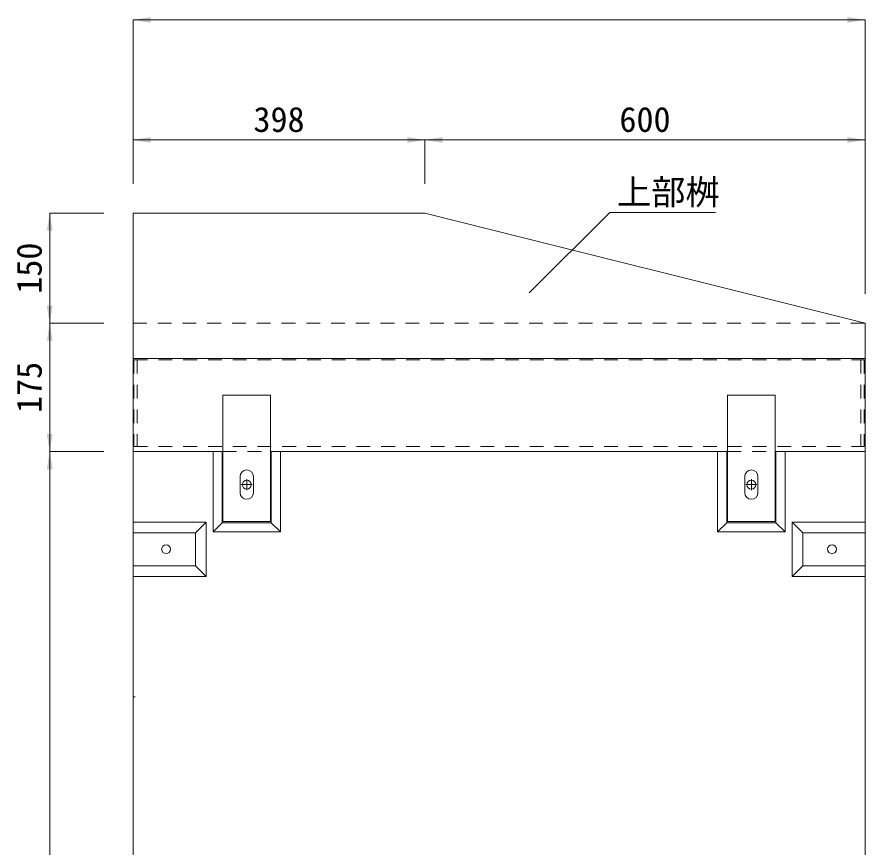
# Model space of a CAD drawing. Units: millimetres at full size. Extents: x 95 to 26200, y 7460 to 13400.
# Drawn here: x 10837 to 11993, y 11077 to 12209 of the extents above; entities that cross this region are included whole.
import ezdxf
from ezdxf.enums import TextEntityAlignment as Align

# ---------------------------------------------------------------- set-up
doc = ezdxf.new("R2010")
doc.units = ezdxf.units.MM
doc.header["$LTSCALE"] = 25
doc.linetypes.add('USER1', pattern=[1.35, 0.75, -0.6])
doc.linetypes.add('USER3', pattern=[1.35, 0.75, -0.6])
for name, color, linetype, lineweight in [('インサート', 3, 'USER1', 5), ('プレート', 3, 'Continuous', 9), ('寸法線', 7, 'Continuous', 13), ('引出線', 4, 'Continuous', 9), ('本体', 2, 'Continuous', 20), ('補助線', 8, 'Continuous', 20), ('ｸﾞﾚｰﾁﾝｸﾞ', 7, 'USER1', 9)]:
    doc.layers.add(name, color=color, linetype=linetype, lineweight=lineweight)
doc.styles.add('ＭＳ ゴシック', font='')
doc.styles.get('ＭＳ ゴシック').set_extended_font_data('MS Gothic')

# ---------------------------------------------------------------- blocks, each defined once
blk = doc.blocks.new('filled_arrow')
at = {"color": 0, "linetype": 'Continuous', "lineweight": -2}
blk.add_solid([(7.5, 1.25), (0, 0), (7.5, -1.25)], dxfattribs=at)

msp = doc.modelspace()

# ---------------------------------------------------------------- linework, layer by layer
at = {"layer": 'インサート', "linetype": 'Continuous', "lineweight": 9}
for centre in [(11150.2, 11571.22), (11838.2, 11571.22)]:
    msp.add_circle(centre, 6, dxfattribs=at)
at = {"layer": 'インサート', "linetype": 'Continuous', "lineweight": 20}
for centre in [(11040.2, 11483.22), (11948.2, 11483.22)]:
    msp.add_circle(centre, 6, dxfattribs=at)
at = {"layer": 'プレート'}
for p, q in [((11117.7, 11693.22), (11182.7, 11693.22)), ((11805.7, 11693.22), (11870.7, 11693.22)), ((11805.7, 11693.22), (11805.7, 11521.22)), ((11870.7, 11693.22), (11870.7, 11521.22)), ((11141.2, 11582.22), (11141.2, 11560.22)), ((11159.2, 11582.22), (11159.2, 11560.22)), ((11829.2, 11582.22), (11829.2, 11560.22)), ((11847.2, 11582.22), (11847.2, 11560.22)), ((11117.7, 11521.22), (11182.7, 11521.22)), ((11805.7, 11521.22), (11870.7, 11521.22))]:
    msp.add_line(p, q, dxfattribs=at)
at = {"layer": 'プレート', "lineweight": 20}
for p, q in [((11117.7, 11693.22), (11117.7, 11521.22)), ((11182.7, 11693.22), (11182.7, 11521.22))]:
    msp.add_line(p, q, dxfattribs=at)
at = {"layer": 'プレート'}
for centre, start, end in [((11150.2, 11582.22), 0, 180), ((11838.2, 11582.22), 0, 180), ((11150.2, 11560.22), 180, 0), ((11838.2, 11560.22), 180, 0)]:
    msp.add_arc(centre, 9, start, end, dxfattribs=at)
at = {"layer": '寸法線'}
for p, q in [((10995.2, 12204.56), (11993.2, 12204.56)), ((10995.2, 11981.22), (10995.2, 12204.56)), ((11993.2, 11943.9), (11993.2, 12204.56)), ((10995.2, 12040.96), (11393.2, 12040.96)), ((10995.2, 11981.22), (10995.2, 12040.96)), ((11393.2, 11981.22), (11393.2, 12040.96)), ((11393.2, 12040.96), (11993.2, 12040.96)), ((11393.2, 11981.22), (11393.2, 12040.96)), ((11993.2, 11831.22), (11993.2, 12040.96)), ((10881.58, 11941.22), (10881.58, 11791.22)), ((10955.2, 11941.22), (10881.58, 11941.22)), ((10881.58, 11791.22), (10881.58, 11616.22)), ((10955.2, 11791.22), (10881.58, 11791.22)), ((10955.2, 11791.22), (10881.58, 11791.22)), ((10955.2, 11616.22), (10881.58, 11616.22)), ((10881.58, 11616.22), (10881.58, 10166.22)), ((10955.2, 11616.22), (10881.58, 11616.22))]:
    msp.add_line(p, q, dxfattribs=at)
at = {"layer": '引出線'}
msp.add_lwpolyline([(11535.4, 11832.42), (11645.04, 11942.05), (11789.53, 11942.05)], dxfattribs=at)
at = {"layer": '本体'}
for p, q in [((10995.2, 11941.22), (10995.2, 10166.22)), ((10995.2, 11941.22), (11393.2, 11941.22)), ((11393.2, 11941.22), (11993.2, 11791.22)), ((11993.2, 11791.22), (11993.2, 10166.22)), ((10995.2, 11743.22), (11993.2, 11743.22)), ((10995.2, 11616.22), (11117.7, 11616.22)), ((11182.7, 11616.22), (11805.7, 11616.22)), ((11870.7, 11616.22), (11993.2, 11616.22))]:
    msp.add_line(p, q, dxfattribs=at)
at = {"layer": '本体', "linetype": 'USER1', "lineweight": 9}
msp.add_line((10995.2, 11791.22), (11993.2, 11791.22), dxfattribs=at)
at = {"layer": '本体', "lineweight": 9}
for p, q in [((11104.2, 11616.22), (11104.2, 11506.72)), ((11116.7, 11616.22), (11116.7, 11519.22)), ((11183.7, 11616.22), (11183.7, 11519.22)), ((11196.2, 11616.22), (11196.2, 11506.72)), ((11792.2, 11616.22), (11792.2, 11506.72)), ((11804.7, 11616.22), (11804.7, 11519.22)), ((11871.7, 11616.22), (11871.7, 11519.22)), ((11884.2, 11616.22), (11884.2, 11506.72)), ((10995.2, 11520.22), (11094.7, 11520.22)), ((11080.2, 11505.72), (11094.7, 11520.22)), ((11094.7, 11520.22), (11094.7, 11446.22)), ((11116.7, 11519.22), (11104.2, 11506.72)), ((11116.7, 11519.22), (11183.7, 11519.22)), ((11183.7, 11519.22), (11196.2, 11506.72)), ((11804.7, 11519.22), (11792.2, 11506.72)), ((11804.7, 11519.22), (11871.7, 11519.22)), ((11871.7, 11519.22), (11884.2, 11506.72)), ((11893.7, 11520.22), (11993.2, 11520.22)), ((11893.7, 11520.22), (11893.7, 11446.22)), ((11893.7, 11520.22), (11908.2, 11505.72)), ((10995.2, 11505.72), (11080.2, 11505.72)), ((11080.2, 11505.72), (11080.2, 11460.72)), ((11104.2, 11506.72), (11196.2, 11506.72)), ((11792.2, 11506.72), (11884.2, 11506.72)), ((11908.2, 11505.72), (11993.2, 11505.72)), ((11908.2, 11505.72), (11908.2, 11460.72)), ((10995.2, 11460.72), (11080.2, 11460.72)), ((11080.2, 11460.72), (11094.7, 11446.22)), ((11908.2, 11460.72), (11893.7, 11446.22)), ((11908.2, 11460.72), (11993.2, 11460.72)), ((10995.2, 11446.22), (11094.7, 11446.22)), ((11893.7, 11446.22), (11993.2, 11446.22))]:
    msp.add_line(p, q, dxfattribs=at)
at = {"layer": '本体', "linetype": 'USER1'}
msp.add_line((11117.7, 11616.22), (11182.7, 11616.22), dxfattribs=at)
at = {"layer": '本体', "linetype": 'USER3'}
msp.add_line((11805.7, 11616.22), (11870.7, 11616.22), dxfattribs=at)
at = {"layer": '本体', "color": 4, "linetype": 'USER1', "lineweight": 5}
msp.add_line((10995.2, 11282.22), (10998.19, 11282.22), dxfattribs=at)
at = {"layer": '補助線', "lineweight": 9}
for p, q in [((11150.2, 11578.72), (11150.2, 11563.72)), ((11142.7, 11571.22), (11157.7, 11571.22)), ((11830.7, 11571.22), (11845.7, 11571.22))]:
    msp.add_line(p, q, dxfattribs=at)
at = {"layer": '補助線'}
msp.add_line((11838.2, 11578.72), (11838.2, 11563.72), dxfattribs=at)
at = {"layer": 'ｸﾞﾚｰﾁﾝｸﾞ'}
for p, q in [((10996.2, 11741.22), (11992.19, 11741.22)), ((10996.2, 11741.22), (10996.2, 11623.22)), ((11000.7, 11741.22), (11000.7, 11623.22)), ((11987.69, 11741.22), (11987.69, 11623.22)), ((11992.19, 11741.22), (11992.19, 11623.22)), ((10996.2, 11623.22), (11992.19, 11623.22))]:
    msp.add_line(p, q, dxfattribs=at)

# ---------------------------------------------------------------- block references
at = {"layer": '寸法線', "xscale": 3.2, "yscale": 3.2}
for p in [(10995.2, 12204.56), (10995.2, 12040.96), (11393.2, 12040.96)]:
    msp.add_blockref('filled_arrow', p, dxfattribs=at)
for p, rotation in [((11993.2, 12204.56), 180), ((11393.2, 12040.96), 180), ((11993.2, 12040.96), 180), ((10881.58, 11941.22), 270), ((10881.58, 11791.22), 90), ((10881.58, 11791.22), 270), ((10881.58, 11616.22), 90), ((10881.58, 11616.22), 270)]:
    msp.add_blockref('filled_arrow', p, dxfattribs=dict(at, rotation=rotation))
at = {"layer": '引出線', "xscale": 0.133, "yscale": 0.133, "rotation": 45}
msp.add_blockref('filled_arrow', (11535.4, 11832.42), dxfattribs=at)

# ---------------------------------------------------------------- texts
at = {"layer": '寸法線', "style": 'ＭＳ ゴシック'}
for s, p in [('398', (11194.2, 12068.96)), ('600', (11693.2, 12068.96))]:
    msp.add_text(s, height=34.18, dxfattribs=at).set_placement(p, align=Align.MIDDLE_CENTER)
for s, p in [('150', (10853.58, 11866.22)), ('175', (10853.58, 11703.72))]:
    msp.add_text(s, height=34.18, rotation=90, dxfattribs=at).set_placement(p, align=Align.MIDDLE_CENTER)
at = {"layer": '引出線', "style": 'ＭＳ ゴシック'}
msp.add_text('上部桝', height=34.18, dxfattribs=at).set_placement((11655.04, 11987.08), align=Align.TOP_LEFT)

doc.saveas('drawing.dxf')
